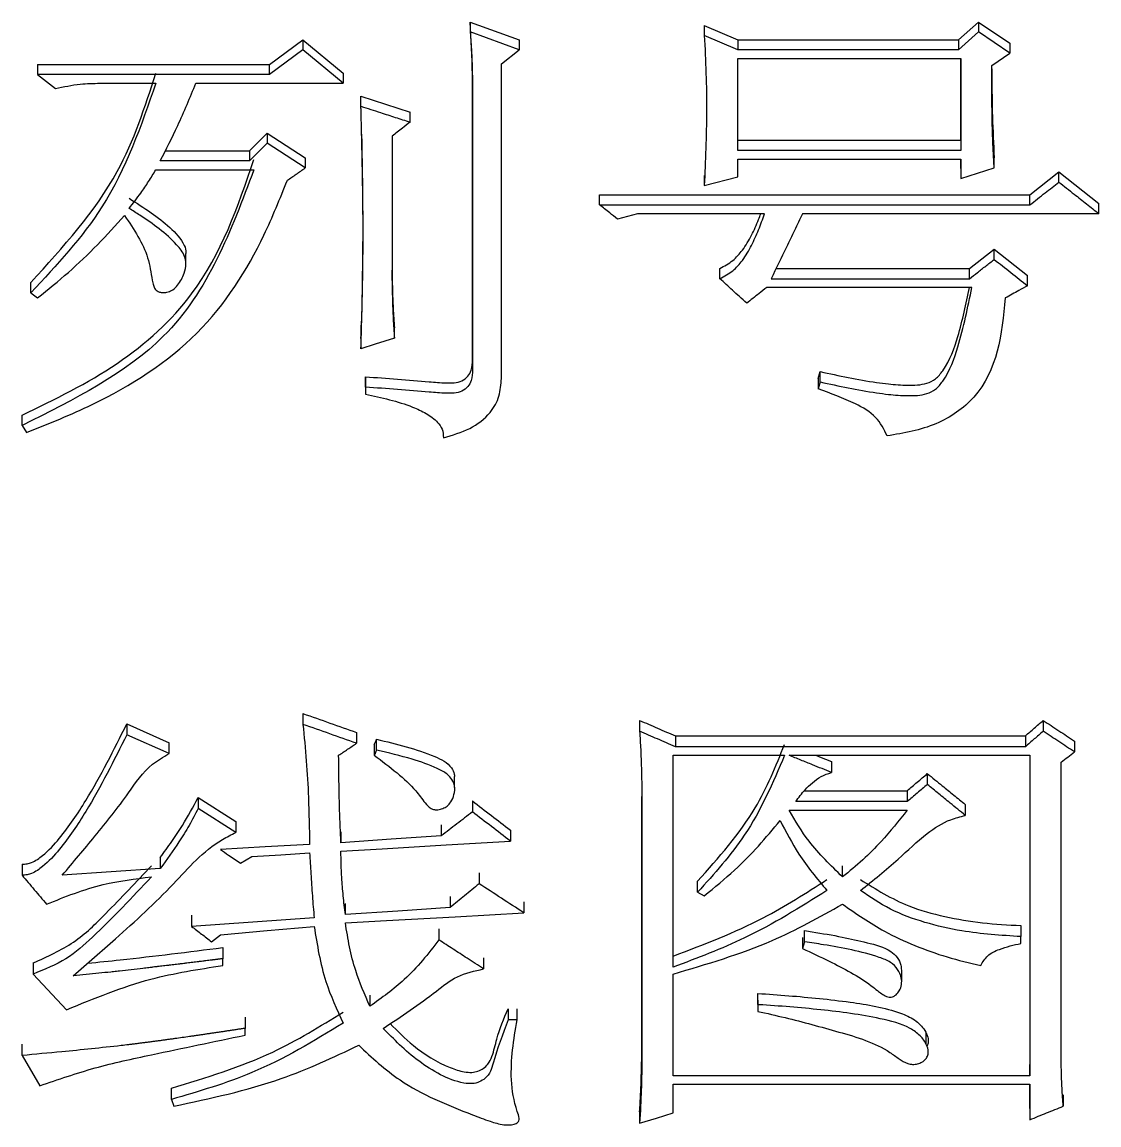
# Model space of a CAD drawing. Header units: millimetres. Extents: x 2126 to 3741, y 477 to 1658.
# Drawn here: x 2355.52 to 2360.75, y 847.39 to 852.73 of the extents above; entities that cross this region are included whole.
import ezdxf

# ---------------------------------------------------------------- set-up
doc = ezdxf.new("R2010")
doc.units = ezdxf.units.MM

msp = doc.modelspace()

# ---------------------------------------------------------------- linework, layer by layer
at = {"color": 7, "linetype": 'Continuous', "lineweight": 25}
for p, q in [((2357.6946, 852.7342), (2357.6946, 852.6862)), ((2357.6946, 852.7342), (2357.9325, 852.6484)), ((2360.0635, 852.6485), (2360.1609, 852.7342)), ((2360.1609, 852.7342), (2360.1609, 852.6862)), ((2360.1609, 852.7342), (2360.3123, 852.6313)), ((2357.9325, 852.6003), (2357.6946, 852.6862)), ((2358.8304, 852.717), (2358.8304, 852.669)), ((2358.8304, 852.717), (2358.9926, 852.6485)), ((2358.9926, 852.6003), (2358.8304, 852.669)), ((2360.1609, 852.6862), (2360.0635, 852.6003)), ((2360.3123, 852.5832), (2360.1609, 852.6862)), ((2356.721, 852.5285), (2356.8833, 852.6484)), ((2356.8833, 852.6484), (2356.8833, 852.6003)), ((2356.8833, 852.6484), (2357.078, 852.4857)), ((2357.9325, 852.6484), (2357.9325, 852.6003)), ((2358.9926, 852.6485), (2358.9926, 852.6003)), ((2358.9926, 852.6485), (2360.0635, 852.6485)), ((2360.0635, 852.6485), (2360.0635, 852.6003)), ((2360.3123, 852.6313), (2360.3123, 852.5832)), ((2356.8833, 852.6003), (2356.721, 852.4802)), ((2357.078, 852.4374), (2356.8833, 852.6003)), ((2357.846, 852.5317), (2357.9325, 852.6003)), ((2360.0635, 852.6003), (2358.9926, 852.6003)), ((2360.2258, 852.5231), (2360.3123, 852.5832)), ((2355.596, 852.5285), (2355.596, 852.4802)), ((2355.596, 852.5285), (2356.721, 852.5285)), ((2356.721, 852.4802), (2356.721, 852.5285)), ((2357.846, 851.0059), (2357.846, 852.5317)), ((2358.9926, 852.5574), (2360.0744, 852.5574)), ((2358.9926, 852.1121), (2358.9926, 852.5574)), ((2360.0744, 852.5574), (2360.0744, 852.1121)), ((2360.0744, 852.1608), (2360.0744, 852.5574)), ((2355.596, 852.4802), (2355.6825, 852.4116)), ((2356.721, 852.4802), (2355.596, 852.4802)), ((2357.078, 852.4857), (2357.078, 852.4374)), ((2355.8989, 852.4373), (2356.1692, 852.4373)), ((2356.364, 852.4373), (2357.078, 852.4374)), ((2357.1645, 852.326), (2357.1645, 852.3744)), ((2357.1645, 852.3744), (2357.4025, 852.2975)), ((2357.4025, 852.2489), (2357.4025, 852.2975)), ((2357.7054, 852.3231), (2357.7054, 852.2746)), ((2357.7054, 851.0984), (2357.7054, 852.3231)), ((2357.7054, 852.2746), (2357.7054, 851.0483)), ((2356.6236, 852.1096), (2356.7102, 852.195)), ((2356.7102, 852.195), (2356.7102, 852.1463)), ((2356.7102, 852.195), (2356.8941, 852.0755)), ((2356.7102, 852.1463), (2356.6236, 852.0608)), ((2356.8941, 852.0266), (2356.7102, 852.1463)), ((2357.316, 852.1805), (2357.316, 851.4811)), ((2358.9926, 852.1608), (2360.0744, 852.1608)), ((2360.0744, 852.1608), (2360.0744, 852.1121)), ((2356.2151, 852.1096), (2356.6236, 852.1096)), ((2360.0744, 852.1121), (2358.9926, 852.1121)), ((2356.6236, 852.0608), (2356.191, 852.0608)), ((2356.8941, 852.0755), (2356.8941, 852.0266)), ((2358.9926, 852.0693), (2360.0744, 852.0693)), ((2358.9926, 851.9839), (2358.9926, 852.0693)), ((2360.0744, 852.0693), (2360.0744, 851.9754)), ((2360.0744, 852.0243), (2360.0744, 852.0693)), ((2360.0744, 851.9754), (2360.2366, 852.0266)), ((2360.2366, 852.0266), (2360.2366, 852.0755)), ((2356.1693, 852.0181), (2356.6453, 852.0181)), ((2358.8304, 851.9902), (2358.8304, 851.9412)), ((2358.8304, 851.9412), (2358.9926, 851.9839)), ((2360.0744, 852.0243), (2360.0744, 851.9754)), ((2360.4097, 851.8965), (2360.5503, 852.0073)), ((2360.5503, 851.9583), (2360.5503, 852.0073)), ((2360.5503, 852.0073), (2360.745, 851.8539)), ((2358.322, 851.8474), (2358.322, 851.8965)), ((2358.322, 851.8965), (2360.4097, 851.8965)), ((2360.4097, 851.8474), (2360.4097, 851.8965)), ((2358.322, 851.8474), (2360.4097, 851.8474)), ((2360.745, 851.8047), (2360.745, 851.8539)), ((2358.5059, 851.8047), (2358.4085, 851.7791)), ((2359.1224, 851.8047), (2358.5059, 851.8047)), ((2360.745, 851.8047), (2359.3063, 851.8047)), ((2356.3154, 851.5624), (2356.3154, 851.6114)), ((2360.1176, 851.5392), (2360.2366, 851.6327)), ((2360.2366, 851.5832), (2360.2366, 851.6327)), ((2360.2366, 851.6327), (2360.3989, 851.5053)), ((2356.3154, 851.5616), (2356.3154, 851.5624)), ((2357.316, 851.4811), (2357.316, 851.5307)), ((2358.9061, 851.4897), (2358.9061, 851.5392)), ((2359.1787, 851.5392), (2360.1176, 851.5392)), ((2360.1176, 851.4897), (2360.1176, 851.5392)), ((2360.3989, 851.4556), (2360.3989, 851.5053)), ((2355.5635, 851.4216), (2355.5635, 851.4713)), ((2360.1285, 851.4471), (2359.1333, 851.4471)), ((2359.1549, 851.4897), (2360.1176, 851.4897)), ((2355.5635, 851.4216), (2355.596, 851.3961)), ((2357.3268, 851.2009), (2357.3268, 851.2508)), ((2357.1645, 851.2), (2357.1645, 851.15)), ((2357.7054, 851.0984), (2357.7054, 851.0483)), ((2357.1862, 850.9636), (2357.1862, 851.0138)), ((2359.3821, 851.0054), (2359.3929, 851.0392)), ((2359.3929, 850.989), (2359.3929, 851.0392)), ((2357.1862, 850.98), (2357.1862, 850.9297)), ((2357.1862, 850.9636), (2357.1862, 850.9297)), ((2359.3821, 851.0054), (2359.3821, 850.9551)), ((2359.3929, 850.989), (2359.3821, 850.9551)), ((2355.5203, 850.7775), (2355.5203, 850.828)), ((2355.5203, 850.7775), (2355.5419, 850.7437)), ((2356.8833, 849.3807), (2356.8833, 849.3283)), ((2356.0287, 849.3307), (2356.0287, 849.2783)), ((2356.0287, 849.3307), (2356.2338, 849.2394)), ((2358.5167, 849.3474), (2358.5167, 849.295)), ((2360.4746, 849.3474), (2360.4746, 849.295)), ((2356.2338, 849.1868), (2356.0287, 849.2783)), ((2357.1429, 849.2891), (2357.1429, 849.2366)), ((2357.2403, 849.2033), (2357.2403, 849.2558)), ((2358.6898, 849.2724), (2360.3881, 849.2725)), ((2358.6898, 849.2724), (2358.6898, 849.2199)), ((2360.3881, 849.2725), (2360.3881, 849.2199)), ((2360.6261, 849.2475), (2360.6261, 849.1949)), ((2356.2338, 849.1868), (2356.2338, 849.2394)), ((2357.2294, 849.2308), (2357.2294, 849.1782)), ((2360.3881, 849.2199), (2358.6898, 849.2199)), ((2358.679, 849.1783), (2359.2199, 849.1783)), ((2358.679, 848.1506), (2358.679, 849.1783)), ((2359.2415, 849.1783), (2360.4097, 849.1783)), ((2360.4097, 849.1783), (2360.4097, 847.6241)), ((2360.5612, 847.7719), (2360.5612, 849.145)), ((2359.9121, 849.0895), (2359.9121, 849.0368)), ((2357.6191, 849.0222), (2357.6191, 849.0753)), ((2358.5275, 847.7853), (2358.5275, 848.9787)), ((2358.5275, 848.9786), (2358.5275, 847.7308)), ((2359.3155, 849.0065), (2359.8148, 849.0065)), ((2356.3749, 848.9733), (2356.3749, 848.9204)), ((2356.3749, 848.9733), (2356.5583, 848.8574)), ((2357.7054, 848.9567), (2357.7054, 848.9038)), ((2359.8148, 848.9536), (2359.2739, 848.9536)), ((2360.0963, 848.9399), (2360.0963, 848.8869)), ((2356.5583, 848.8044), (2356.3749, 848.9204)), ((2359.2415, 848.9121), (2359.8148, 848.9121)), ((2356.5583, 848.8574), (2356.5583, 848.8044)), ((2357.554, 848.8406), (2357.554, 848.7875)), ((2357.0672, 848.8074), (2357.0672, 848.7543)), ((2357.8893, 848.8157), (2357.8893, 848.7626)), ((2356.191, 848.6832), (2356.191, 848.63)), ((2355.5203, 848.6501), (2355.5203, 848.5968)), ((2356.191, 848.63), (2355.7152, 848.5968)), ((2357.7379, 848.6088), (2357.7379, 848.5554)), ((2358.7979, 848.5141), (2358.7979, 848.5675)), ((2358.7979, 848.5141), (2358.8304, 848.4975)), ((2357.0888, 848.4065), (2357.0888, 848.46)), ((2357.5972, 848.4931), (2357.5972, 848.4396)), ((2357.9542, 848.4683), (2357.9542, 848.4148)), ((2356.3424, 848.4023), (2356.3424, 848.3486)), ((2357.5431, 848.3363), (2357.5431, 848.2826)), ((2360.3665, 848.3528), (2360.3665, 848.2991)), ((2356.4398, 848.2743), (2356.483, 848.3073)), ((2359.3172, 848.2744), (2359.3172, 848.3281)), ((2360.3665, 848.2661), (2360.3665, 848.2991)), ((2356.4939, 848.2456), (2356.4939, 848.1918)), ((2359.3172, 848.2743), (2359.3064, 848.2413)), ((2356.4939, 848.1588), (2356.4939, 848.1918)), ((2357.7596, 848.1961), (2357.7596, 848.1422)), ((2359.788, 848.0814), (2359.788, 848.1357)), ((2355.5744, 848.1175), (2355.7367, 847.9445)), ((2358.679, 847.6241), (2358.679, 848.1176)), ((2357.2078, 848.0151), (2357.2078, 847.961)), ((2359.09, 847.9692), (2359.09, 848.0233)), ((2359.09, 847.9908), (2359.09, 847.9366)), ((2359.09, 847.9692), (2359.09, 847.9365)), ((2356.602, 847.9083), (2356.602, 847.8541)), ((2357.8788, 847.9494), (2357.8788, 847.8952)), ((2357.9218, 847.8952), (2357.9218, 847.9494)), ((2356.602, 847.8213), (2356.602, 847.8541)), ((2357.9218, 847.8952), (2357.8786, 847.8952)), ((2359.9073, 847.7757), (2359.9073, 847.8304)), ((2355.5203, 847.7226), (2355.5203, 847.777)), ((2358.5275, 847.7852), (2358.5275, 847.7308)), ((2355.5203, 847.7226), (2355.6065, 847.5755)), ((2360.4097, 847.6241), (2360.4097, 847.6786)), ((2360.4097, 847.6241), (2358.679, 847.6241)), ((2356.2451, 847.5094), (2356.2451, 847.5641)), ((2358.679, 847.5831), (2360.4097, 847.5831)), ((2358.679, 847.4438), (2358.679, 847.5831)), ((2360.4097, 847.5831), (2360.4097, 847.4111)), ((2360.4097, 847.4659), (2360.4097, 847.5831)), ((2356.2451, 847.5094), (2356.2559, 847.4766)), ((2360.572, 847.5313), (2360.572, 847.4766)), ((2358.5167, 847.4495), (2358.5167, 847.3947)), ((2360.4097, 847.4658), (2360.4097, 847.4111))]:
    msp.add_line(p, q, dxfattribs=at)
at = {"color": 7, "linetype": 'Continuous', "lineweight": 25, "flags": 128}
for points in [[(2356.6236, 852.1096), (2356.6236, 852.0852), (2356.6236, 852.0608)], [(2357.3268, 851.2009), (2357.2798, 851.1861), (2357.2328, 851.1714), (2357.1645, 851.15)], [(2359.3714, 849.1783), (2359.3898, 849.1708), (2359.447, 849.1477)], [(2359.447, 849.1477), (2359.447, 849.1214), (2359.447, 849.095)], [(2359.8148, 849.0065), (2359.8148, 848.9801), (2359.8148, 848.9536)], [(2357.554, 848.7875), (2357.3106, 848.7709), (2357.0672, 848.7543)], [(2356.9157, 848.746), (2356.6994, 848.7336), (2356.483, 848.7212)], [(2357.0672, 848.7129), (2357.2667, 848.7249), (2357.578, 848.7438), (2357.8893, 848.7626)], [(2356.5804, 848.6548), (2356.6074, 848.6714), (2356.6345, 848.688)], [(2356.6345, 848.688), (2356.7751, 848.6963), (2356.9157, 848.7046)], [(2359.5011, 848.5886), (2359.5011, 848.6033), (2359.5011, 848.6179), (2359.5011, 848.6419)], [(2356.9374, 848.39), (2356.6399, 848.3693), (2356.3424, 848.3486)], [(2357.5972, 848.4396), (2357.343, 848.423), (2357.0888, 848.4065)], [(2357.0888, 848.3652), (2357.2884, 848.3766), (2357.6213, 848.3957), (2357.9542, 848.4148)], [(2356.483, 848.3073), (2356.7102, 848.328), (2356.9374, 848.3486)], [(2359.3064, 848.2951), (2359.3064, 848.2729), (2359.3064, 848.2571), (2359.3064, 848.2413)], [(2355.5744, 848.1714), (2355.5744, 848.1579), (2355.5744, 848.1442), (2355.5744, 848.1175)], [(2360.5612, 847.7719), (2360.5612, 847.7991), (2360.5612, 847.8262)], [(2358.5167, 847.3947), (2358.5978, 847.4192), (2358.679, 847.4438)]]:
    msp.add_lwpolyline(points, dxfattribs=at)
at = {"color": 7, "linetype": 'Continuous', "lineweight": 25}
for points, knots in [([(2357.7054, 852.3231), (2357.7059, 852.3756), (2357.7072, 852.5126), (2357.6994, 852.6496), (2357.6946, 852.7342)], [0, 0, 0, 0, 0.383201, 1, 1, 1, 1]), ([(2357.6946, 852.6862), (2357.695, 852.6798), (2357.696, 852.667), (2357.6972, 852.6509), (2357.6981, 852.6381), (2357.6989, 852.6253), (2357.6997, 852.6125), (2357.7005, 852.5997), (2357.7012, 852.5868), (2357.7018, 852.574), (2357.7024, 852.5612), (2357.7028, 852.5516), (2357.7033, 852.5387), (2357.7037, 852.5259), (2357.7041, 852.5099), (2357.7045, 852.497), (2357.7047, 852.4842), (2357.705, 852.4714), (2357.7052, 852.4586), (2357.7053, 852.4458), (2357.7055, 852.4361), (2357.7055, 852.4265), (2357.7056, 852.4169), (2357.7057, 852.4073), (2357.7057, 852.3993), (2357.7057, 852.3929), (2357.7057, 852.3865), (2357.7057, 852.3801), (2357.7057, 852.3736), (2357.7057, 852.3672), (2357.7057, 852.3608), (2357.7057, 852.3544), (2357.7057, 852.348), (2357.7057, 852.3416), (2357.7057, 852.3352), (2357.7056, 852.3288), (2357.7056, 852.3224), (2357.7056, 852.316), (2357.7056, 852.3096), (2357.7055, 852.3032), (2357.7055, 852.2968), (2357.7055, 852.2907), (2357.7054, 852.2833), (2357.7054, 852.2775), (2357.7054, 852.2746)], [0, 0, 0, 0, 0.046719, 0.093437, 0.116797, 0.140156, 0.186875, 0.210234, 0.233594, 0.280313, 0.303672, 0.327031, 0.350391, 0.397109, 0.420469, 0.467188, 0.490547, 0.513906, 0.560625, 0.583984, 0.607344, 0.630703, 0.654062, 0.677422, 0.700781, 0.712461, 0.72414, 0.7475, 0.759179, 0.770859, 0.794218, 0.805898, 0.817578, 0.840937, 0.852617, 0.864296, 0.887656, 0.899335, 0.911015, 0.934374, 0.946054, 0.957734, 0.978867, 1, 1, 1, 1]), ([(2358.8304, 852.669), (2358.8334, 852.6077), (2358.8395, 852.4852), (2358.8435, 852.2423), (2358.8356, 852.0612), (2358.8304, 851.9412)], [0, 0, 0, 0, 0.252085, 0.504197, 1, 1, 1, 1]), ([(2360.2366, 852.0266), (2360.2364, 852.0307), (2360.236, 852.0389), (2360.2353, 852.0511), (2360.2346, 852.0634), (2360.234, 852.0756), (2360.2334, 852.0879), (2360.2327, 852.1001), (2360.2322, 852.1104), (2360.2317, 852.1206), (2360.2313, 852.1308), (2360.2307, 852.1431), (2360.23, 852.1594), (2360.2294, 852.1758), (2360.2288, 852.1921), (2360.2284, 852.2044), (2360.228, 852.2208), (2360.2275, 852.2372), (2360.2272, 852.2535), (2360.2269, 852.2658), (2360.2266, 852.2822), (2360.2264, 852.2986), (2360.2262, 852.315), (2360.226, 852.3314), (2360.2259, 852.3478), (2360.2258, 852.3642), (2360.2257, 852.3765), (2360.2257, 852.3888), (2360.2257, 852.4011), (2360.2256, 852.4113), (2360.2256, 852.4195), (2360.2256, 852.4277), (2360.2256, 852.4359), (2360.2256, 852.4441), (2360.2256, 852.4503), (2360.2257, 852.4564), (2360.2257, 852.4646), (2360.2257, 852.4728), (2360.2257, 852.481), (2360.2257, 852.4893), (2360.2257, 852.4975), (2360.2258, 852.5057), (2360.2258, 852.5135), (2360.2258, 852.5194), (2360.2258, 852.5231)], [0, 0, 0, 0, 0.024742, 0.049483, 0.074225, 0.098967, 0.123709, 0.14845, 0.173192, 0.185563, 0.210305, 0.235047, 0.259788, 0.309272, 0.334014, 0.358756, 0.383497, 0.432981, 0.457723, 0.482464, 0.507206, 0.55669, 0.581431, 0.606173, 0.655657, 0.680399, 0.70514, 0.729882, 0.754624, 0.779366, 0.791736, 0.804107, 0.828849, 0.84122, 0.853591, 0.865962, 0.878333, 0.903074, 0.915445, 0.927816, 0.952558, 0.964929, 0.9773, 1, 1, 1, 1]), ([(2360.2258, 852.5067), (2360.2257, 852.4955), (2360.2257, 852.4178), (2360.2272, 852.2739), (2360.2335, 852.1416), (2360.2366, 852.0755)], [0, 0, 0, 0, 0.078385, 0.539066, 1, 1, 1, 1]), ([(2355.5635, 851.4713), (2355.7197, 851.6433), (2355.9962, 851.948), (2356.1167, 852.3226), (2356.1692, 852.4857)], [0, 0, 0, 0, 0.564725, 1, 1, 1, 1]), ([(2356.1692, 852.4373), (2356.0976, 852.2301), (2355.9685, 851.8564), (2355.6884, 851.5556), (2355.5635, 851.4216)], [0, 0, 0, 0, 0.554519, 1, 1, 1, 1]), ([(2355.6825, 852.4116), (2355.7223, 852.4202), (2355.7934, 852.4354), (2355.8666, 852.4368), (2355.8989, 852.4373)], [0, 0, 0, 0, 0.558835, 1, 1, 1, 1]), ([(2356.191, 852.0608), (2356.22, 852.1176), (2356.266, 852.2077), (2356.3211, 852.3342), (2356.3497, 852.403), (2356.364, 852.4373)], [0, 0, 0, 0, 0.459907, 0.729904, 1, 1, 1, 1]), ([(2357.1645, 851.15), (2357.1646, 851.1538), (2357.1648, 851.1596), (2357.165, 851.1672), (2357.1652, 851.173), (2357.1654, 851.1788), (2357.1655, 851.1845), (2357.1657, 851.1903), (2357.1659, 851.196), (2357.166, 851.2018), (2357.1662, 851.2075), (2357.1663, 851.2133), (2357.1666, 851.221), (2357.1668, 851.2306), (2357.1671, 851.2421), (2357.1675, 851.2536), (2357.1678, 851.2651), (2357.1681, 851.2767), (2357.1684, 851.2882), (2357.1688, 851.2997), (2357.1692, 851.3151), (2357.1697, 851.3343), (2357.1702, 851.3574), (2357.1708, 851.3804), (2357.1713, 851.4035), (2357.1719, 851.4343), (2357.1726, 851.4651), (2357.1733, 851.5035), (2357.1738, 851.542), (2357.1743, 851.5883), (2357.1747, 851.6345), (2357.1749, 851.6808), (2357.1748, 851.7193), (2357.1747, 851.7502), (2357.1746, 851.7733), (2357.1745, 851.7965), (2357.1743, 851.8197), (2357.1741, 851.8428), (2357.1738, 851.866), (2357.1736, 851.8892), (2357.1732, 851.9123), (2357.1729, 851.9355), (2357.1724, 851.9664), (2357.1719, 851.9973), (2357.1713, 852.0283), (2357.1708, 852.0515), (2357.1704, 852.0747), (2357.17, 852.094), (2357.1696, 852.1095), (2357.1694, 852.1211), (2357.1691, 852.1327), (2357.1689, 852.1443), (2357.1686, 852.1559), (2357.1683, 852.1675), (2357.168, 852.183), (2357.1676, 852.1985), (2357.1672, 852.214), (2357.167, 852.2256), (2357.1667, 852.2372), (2357.1664, 852.2489), (2357.1661, 852.2605), (2357.1658, 852.2721), (2357.1655, 852.2837), (2357.1653, 852.2953), (2357.1649, 852.3094), (2357.1647, 852.3196), (2357.1645, 852.326)], [0, 0, 0, 0, 0.009839, 0.014759, 0.019678, 0.024598, 0.029518, 0.034437, 0.039357, 0.044276, 0.049196, 0.054116, 0.059035, 0.068874, 0.078714, 0.088553, 0.098392, 0.108231, 0.11807, 0.12791, 0.137749, 0.157427, 0.177105, 0.196784, 0.216462, 0.236141, 0.275497, 0.295176, 0.334533, 0.373889, 0.413246, 0.452603, 0.49196, 0.511638, 0.531317, 0.550995, 0.570673, 0.590352, 0.61003, 0.629709, 0.649387, 0.669065, 0.688744, 0.728101, 0.747779, 0.767457, 0.787136, 0.806814, 0.816653, 0.826493, 0.836332, 0.846171, 0.85601, 0.865849, 0.875689, 0.895367, 0.905206, 0.915045, 0.924884, 0.934724, 0.944563, 0.954402, 0.964241, 0.97408, 0.98392, 1, 1, 1, 1]), ([(2357.1645, 852.326), (2357.1961, 852.3157), (2357.2515, 852.2978), (2357.3309, 852.2721), (2357.3786, 852.2567), (2357.4025, 852.2489)], [0, 0, 0, 0, 0.397994, 0.698997, 1, 1, 1, 1]), ([(2357.4025, 852.2489), (2357.3901, 852.2391), (2357.3695, 852.2228), (2357.3407, 852.2), (2357.3242, 852.187), (2357.316, 852.1805)], [0, 0, 0, 0, 0.428367, 0.714183, 1, 1, 1, 1]), ([(2357.1676, 852.1908), (2357.1676, 852.1909), (2357.1676, 852.191), (2357.1677, 852.1903), (2357.168, 852.1724), (2357.1712, 852.0042), (2357.1752, 851.7066), (2357.1699, 851.4363), (2357.1669, 851.2833)], [0, 0, 0, 0, 0.000388, 0.002567, 0.005095, 0.093733, 0.487155, 1, 1, 1, 1]), ([(2355.5203, 850.828), (2355.6794, 850.9048), (2355.993, 851.0564), (2356.4375, 851.461), (2356.5671, 851.8389), (2356.6453, 852.0669)], [0, 0, 0, 0, 0.289723, 0.571285, 1, 1, 1, 1]), ([(2356.8075, 851.9668), (2356.8219, 851.9768), (2356.8508, 851.9967), (2356.8797, 852.0166), (2356.8941, 852.0266)], [0, 0, 0, 0, 0.5, 1, 1, 1, 1]), ([(2356.6453, 852.0181), (2356.5344, 851.7229), (2356.3319, 851.184), (2355.773, 850.9041), (2355.5203, 850.7775)], [0, 0, 0, 0, 0.5478251, 1, 1, 1, 1]), ([(2356.0395, 851.8303), (2356.059, 851.855), (2356.0924, 851.8975), (2356.1347, 851.9607), (2356.1578, 851.9989), (2356.1693, 852.0181)], [0, 0, 0, 0, 0.409889, 0.704653, 1, 1, 1, 1]), ([(2355.5419, 850.7437), (2355.6495, 850.7867), (2355.9525, 850.9075), (2356.4014, 851.1979), (2356.6654, 851.6145), (2356.7716, 851.8778), (2356.8075, 851.9668)], [0, 0, 0, 0, 0.181249, 0.510223, 0.834429, 1, 1, 1, 1]), ([(2360.4097, 851.8474), (2360.4222, 851.8572), (2360.4471, 851.8769), (2360.494, 851.9139), (2360.5284, 851.941), (2360.5503, 851.9583)], [0, 0, 0, 0, 0.266245, 0.532491, 1, 1, 1, 1]), ([(2360.5503, 851.9583), (2360.5753, 851.9386), (2360.6202, 851.9032), (2360.6851, 851.852), (2360.7251, 851.8205), (2360.745, 851.8047)], [0, 0, 0, 0, 0.384573, 0.692287, 1, 1, 1, 1]), ([(2356.0395, 851.8794), (2356.0757, 851.8566), (2356.1447, 851.813), (2356.2393, 851.7399), (2356.3001, 851.6749), (2356.3175, 851.6258), (2356.315, 851.6127), (2356.3147, 851.6115)], [0, 0, 0, 0, 0.31528, 0.602541, 0.89261, 0.989797, 1, 1, 1, 1]), ([(2356.0179, 851.7962), (2356.0401, 851.7625), (2356.0836, 851.6969), (2356.1354, 851.5923), (2356.1469, 851.5102), (2356.1561, 851.4591), (2356.1637, 851.4413), (2356.1746, 851.43), (2356.1883, 851.4239), (2356.2072, 851.4215), (2356.2297, 851.4247), (2356.2548, 851.4364), (2356.284, 851.4665), (2356.3071, 851.5098), (2356.3182, 851.5588), (2356.3089, 851.6086), (2356.2389, 851.6961), (2356.1398, 851.767), (2356.0569, 851.8193), (2356.0395, 851.8303)], [0, 0, 0, 0, 0.119378, 0.233044, 0.347088, 0.372157, 0.392491, 0.404557, 0.416667, 0.432851, 0.454707, 0.476798, 0.507453, 0.574091, 0.621959, 0.658929, 0.726106, 0.942431, 1, 1, 1, 1]), ([(2358.4085, 851.7791), (2358.3961, 851.7889), (2358.3755, 851.8051), (2358.3467, 851.8279), (2358.3302, 851.8409), (2358.322, 851.8474)], [0, 0, 0, 0, 0.42836, 0.71418, 1, 1, 1, 1]), ([(2355.596, 851.3961), (2355.6464, 851.437), (2355.7476, 851.5191), (2355.8885, 851.6528), (2355.9747, 851.7483), (2356.0179, 851.7962)], [0, 0, 0, 0, 0.33078, 0.664698, 1, 1, 1, 1]), ([(2358.9061, 851.4897), (2358.9277, 851.5015), (2358.9705, 851.5249), (2359.0211, 851.5822), (2359.0604, 851.6504), (2359.0949, 851.7267), (2359.1133, 851.7787), (2359.1224, 851.8047)], [0, 0, 0, 0, 0.176065, 0.348002, 0.566634, 0.783694, 1, 1, 1, 1]), ([(2358.9061, 851.5392), (2358.9277, 851.5511), (2358.9705, 851.5744), (2359.0211, 851.6317), (2359.0602, 851.6998), (2359.0881, 851.7598), (2359.1009, 851.7952), (2359.1043, 851.8047)], [0, 0, 0, 0, 0.204151, 0.403447, 0.656808, 0.908321, 1, 1, 1, 1]), ([(2359.3063, 851.8047), (2359.2934, 851.7777), (2359.2674, 851.7236), (2359.2169, 851.6185), (2359.1794, 851.5406), (2359.1549, 851.4897)], [0, 0, 0, 0, 0.257226, 0.514452, 1, 1, 1, 1]), ([(2360.1176, 851.4897), (2360.1301, 851.4995), (2360.1562, 851.52), (2360.1959, 851.5512), (2360.223, 851.5725), (2360.2366, 851.5832)], [0, 0, 0, 0, 0.3146532, 0.657326, 1, 1, 1, 1]), ([(2360.2366, 851.5832), (2360.2637, 851.562), (2360.3178, 851.5194), (2360.3718, 851.4769), (2360.3989, 851.4556)], [0, 0, 0, 0, 0.499999, 1, 1, 1, 1]), ([(2357.316, 851.5307), (2357.3162, 851.5009), (2357.3167, 851.4393), (2357.3206, 851.346), (2357.3247, 851.2825), (2357.3268, 851.2508)], [0, 0, 0, 0, 0.318745, 0.659298, 1, 1, 1, 1]), ([(2357.316, 851.4811), (2357.3162, 851.4513), (2357.3167, 851.3897), (2357.3206, 851.2962), (2357.3247, 851.2327), (2357.3268, 851.2009)], [0, 0, 0, 0, 0.318332, 0.659091, 1, 1, 1, 1]), ([(2359.0359, 851.3707), (2359.0243, 851.3813), (2359.0012, 851.4025), (2358.9579, 851.4421), (2358.9262, 851.4712), (2358.9061, 851.4897)], [0, 0, 0, 0, 0.2674634, 0.534927, 1, 1, 1, 1]), ([(2359.1333, 851.4471), (2359.1208, 851.4373), (2359.0983, 851.4197), (2359.0659, 851.3942), (2359.0459, 851.3785), (2359.0359, 851.3707)], [0, 0, 0, 0, 0.384577, 0.692287, 1, 1, 1, 1]), ([(2359.3929, 850.989), (2359.4834, 850.969), (2359.5929, 850.9449), (2359.7354, 850.927), (2359.8165, 850.9207), (2359.8967, 850.9239), (2359.9567, 850.9529), (2360.0168, 851.0285), (2360.077, 851.196), (2360.1087, 851.3508), (2360.1285, 851.4471)], [0, 0, 0, 0, 0.23813, 0.287988, 0.366961, 0.446683, 0.487555, 0.537237, 0.712015, 1, 1, 1, 1]), ([(2359.3929, 851.0392), (2359.4834, 851.0193), (2359.5929, 850.9951), (2359.7355, 850.9773), (2359.8165, 850.971), (2359.8968, 850.9742), (2359.9567, 851.0032), (2360.0168, 851.0787), (2360.0717, 851.2297), (2360.1003, 851.3677), (2360.1167, 851.4471)], [0, 0, 0, 0, 0.250743, 0.303279, 0.38642, 0.470348, 0.513402, 0.565729, 0.749743, 1, 1, 1, 1]), ([(2360.3989, 851.4556), (2360.3848, 851.4479), (2360.3597, 851.4341), (2360.3237, 851.4143), (2360.3017, 851.4022), (2360.2907, 851.3961)], [0, 0, 0, 0, 0.39043, 0.695215, 1, 1, 1, 1]), ([(2360.2907, 851.3962), (2360.2726, 851.2202), (2360.2471, 850.9725), (2359.9578, 850.7685), (2359.7988, 850.7409), (2359.7174, 850.7268)], [0, 0, 0, 0, 0.544628, 0.767125, 1, 1, 1, 1]), ([(2357.1645, 851.2), (2357.1647, 851.2077), (2357.1652, 851.223), (2357.1659, 851.246), (2357.1664, 851.2662), (2357.1668, 851.2786), (2357.1669, 851.2834)], [0, 0, 0, 0, 0.276232, 0.552465, 0.828697, 1, 1, 1, 1]), ([(2357.1862, 851.0138), (2357.29, 851.0065), (2357.421, 850.9973), (2357.5749, 850.9829), (2357.6452, 850.9842), (2357.6853, 851.0147), (2357.7043, 851.0517), (2357.7051, 851.0804), (2357.7056, 851.0984)], [0, 0, 0, 0, 0.511728, 0.645948, 0.774639, 0.837433, 0.898476, 1, 1, 1, 1]), ([(2357.7056, 851.0483), (2357.7051, 851.0303), (2357.7043, 851.0015), (2357.6853, 850.9645), (2357.6452, 850.9339), (2357.5749, 850.9327), (2357.421, 850.947), (2357.29, 850.9563), (2357.1862, 850.9636)], [0, 0, 0, 0, 0.10163, 0.162723, 0.225538, 0.354202, 0.488391, 1, 1, 1, 1]), ([(2357.1862, 851.0138), (2357.1862, 851.0075), (2357.1862, 850.9962), (2357.1862, 850.985), (2357.1862, 850.98)], [0, 0, 0, 0, 0.56, 1, 1, 1, 1]), ([(2357.5648, 850.7184), (2357.6086, 850.731), (2357.6949, 850.756), (2357.7911, 850.8294), (2357.8399, 850.9187), (2357.844, 850.977), (2357.846, 851.0059)], [0, 0, 0, 0, 0.2921, 0.574018, 0.788471, 1, 1, 1, 1]), ([(2357.1862, 850.9297), (2357.2643, 850.9129), (2357.3668, 850.8907), (2357.482, 850.8377), (2357.5321, 850.8017), (2357.5623, 850.7595), (2357.5639, 850.7326), (2357.5648, 850.7184)], [0, 0, 0, 0, 0.4982992, 0.6529249, 0.8087085, 0.8991261, 1, 1, 1, 1]), ([(2359.7174, 850.7268), (2359.7018, 850.7589), (2359.6698, 850.8246), (2359.5423, 850.8975), (2359.4432, 850.9332), (2359.3821, 850.9551)], [0, 0, 0, 0, 0.267599, 0.548584, 1, 1, 1, 1]), ([(2356.8833, 849.3807), (2356.9265, 849.3654), (2357.0131, 849.3349), (2357.0996, 849.3043), (2357.1429, 849.2891)], [0, 0, 0, 0, 0.500001, 1, 1, 1, 1]), ([(2355.5203, 848.6502), (2355.5285, 848.6504), (2355.5446, 848.6509), (2355.5804, 848.6626), (2355.6369, 848.7021), (2355.7282, 848.8019), (2355.8702, 849.014), (2355.966, 849.2053), (2356.0287, 849.3307)], [0, 0, 0, 0, 0.025193, 0.049239, 0.116377, 0.247655, 0.506794, 1, 1, 1, 1]), ([(2356.8833, 849.3283), (2356.8891, 849.2692), (2356.9007, 849.1511), (2356.9114, 848.9568), (2356.9142, 848.8219), (2356.9157, 848.746)], [0, 0, 0, 0, 0.304303, 0.608646, 1, 1, 1, 1]), ([(2357.1429, 849.2366), (2357.0996, 849.2519), (2357.0131, 849.2824), (2356.9266, 849.313), (2356.8833, 849.3283)], [0, 0, 0, 0, 0.5, 1, 1, 1, 1]), ([(2358.5167, 849.3474), (2358.5455, 849.3349), (2358.6032, 849.3099), (2358.6609, 849.2849), (2358.6898, 849.2724)], [0, 0, 0, 0, 0.499998, 1, 1, 1, 1]), ([(2360.3881, 849.2725), (2360.4025, 849.2849), (2360.4314, 849.3099), (2360.4602, 849.3349), (2360.4746, 849.3474)], [0, 0, 0, 0, 0.5, 1, 1, 1, 1]), ([(2360.4746, 849.3474), (2360.4999, 849.3307), (2360.5503, 849.2974), (2360.6008, 849.2641), (2360.6261, 849.2475)], [0, 0, 0, 0, 0.5, 1, 1, 1, 1]), ([(2356.0287, 849.2783), (2355.966, 849.1527), (2355.8702, 848.9612), (2355.7282, 848.7488), (2355.6369, 848.6489), (2355.5804, 848.6093), (2355.5446, 848.5976), (2355.5285, 848.5971), (2355.5203, 848.5968)], [0, 0, 0, 0, 0.4932841, 0.7524352, 0.8836943, 0.9508017, 0.9748294, 1, 1, 1, 1]), ([(2357.2294, 849.2308), (2357.2304, 849.233), (2357.2322, 849.2373), (2357.2358, 849.2456), (2357.2385, 849.2518), (2357.2403, 849.2558)], [0, 0, 0, 0, 0.259206, 0.518413, 1, 1, 1, 1]), ([(2357.2403, 849.2558), (2357.2884, 849.2446), (2357.3846, 849.222), (2357.4936, 849.1855), (2357.5695, 849.1518), (2357.6023, 849.1217), (2357.6177, 849.0939), (2357.6177, 849.0793), (2357.6177, 849.0753)], [0, 0, 0, 0, 0.3280113, 0.6568428, 0.7710489, 0.8870947, 0.9692505, 1, 1, 1, 1]), ([(2358.5167, 849.295), (2358.5184, 849.2653), (2358.522, 849.2059), (2358.5259, 849.1004), (2358.5269, 849.0246), (2358.5275, 848.9786)], [0, 0, 0, 0, 0.281466, 0.562942, 1, 1, 1, 1]), ([(2358.6898, 849.2199), (2358.6609, 849.2324), (2358.6032, 849.2574), (2358.5455, 849.2824), (2358.5167, 849.295)], [0, 0, 0, 0, 0.499999, 1, 1, 1, 1]), ([(2360.4746, 849.295), (2360.4602, 849.2825), (2360.4314, 849.2574), (2360.4025, 849.2324), (2360.3881, 849.2199)], [0, 0, 0, 0, 0.499996, 1, 1, 1, 1]), ([(2360.6261, 849.1949), (2360.6008, 849.2116), (2360.5503, 849.2449), (2360.4999, 849.2783), (2360.4746, 849.295)], [0, 0, 0, 0, 0.499999, 1, 1, 1, 1]), ([(2357.0564, 849.1783), (2357.0708, 849.188), (2357.0996, 849.2074), (2357.1285, 849.2269), (2357.1429, 849.2366)], [0, 0, 0, 0, 0.4999992, 1, 1, 1, 1]), ([(2357.2294, 849.1782), (2357.2667, 849.1502), (2357.3378, 849.0967), (2357.4235, 849.0202), (2357.4672, 848.9569), (2357.4963, 848.9231), (2357.5204, 848.9137), (2357.5407, 848.9136), (2357.5622, 848.9196), (2357.5842, 848.9322), (2357.6048, 848.955), (2357.6181, 848.9889), (2357.6218, 849.0273), (2357.6073, 849.0615), (2357.5797, 849.0922), (2357.5133, 849.1261), (2357.3988, 849.1661), (2357.2982, 849.1897), (2357.2403, 849.2033)], [0, 0, 0, 0, 0.140265, 0.267253, 0.34565, 0.385196, 0.401729, 0.418248, 0.440927, 0.464428, 0.491888, 0.53456, 0.581082, 0.616632, 0.65201, 0.706896, 0.831302, 1, 1, 1, 1]), ([(2357.2403, 849.2033), (2357.2393, 849.2011), (2357.2371, 849.1959), (2357.2334, 849.1875), (2357.2308, 849.1813), (2357.2294, 849.1782)], [0, 0, 0, 0, 0.25891, 0.629455, 1, 1, 1, 1]), ([(2358.7979, 848.5675), (2358.8998, 848.6821), (2359.0804, 848.8851), (2359.1776, 849.126), (2359.2199, 849.2308)], [0, 0, 0, 0, 0.564694, 1, 1, 1, 1]), ([(2360.5612, 849.145), (2360.572, 849.1533), (2360.5936, 849.17), (2360.6153, 849.1866), (2360.6261, 849.1949)], [0, 0, 0, 0, 0.499999, 1, 1, 1, 1]), ([(2355.7152, 848.5968), (2355.7684, 848.6596), (2355.8794, 848.7906), (2356.0221, 848.9699), (2356.1221, 849.1215), (2356.2057, 849.1704), (2356.2338, 849.1868)], [0, 0, 0, 0, 0.31366, 0.654046, 0.883874, 1, 1, 1, 1]), ([(2357.0672, 848.7543), (2357.0658, 848.7868), (2357.0621, 848.8736), (2357.0579, 849.0149), (2357.0569, 849.1238), (2357.0564, 849.1783)], [0, 0, 0, 0, 0.230465, 0.615194, 1, 1, 1, 1]), ([(2359.2199, 849.1783), (2359.1628, 849.0452), (2359.06, 848.8056), (2358.8786, 848.6038), (2358.7979, 848.5141)], [0, 0, 0, 0, 0.555128, 1, 1, 1, 1]), ([(2359.447, 849.095), (2359.4166, 849.1073), (2359.3671, 849.1274), (2359.2986, 849.1551), (2359.2605, 849.1706), (2359.2415, 849.1783)], [0, 0, 0, 0, 0.443636, 0.721817, 1, 1, 1, 1]), ([(2359.2739, 848.9536), (2359.2882, 848.9734), (2359.312, 849.0062), (2359.3547, 849.0459), (2359.3952, 849.0778), (2359.4296, 849.0893), (2359.447, 849.095)], [0, 0, 0, 0, 0.333513, 0.552424, 0.773916, 1, 1, 1, 1]), ([(2359.8148, 849.0065), (2359.831, 849.0203), (2359.8635, 849.048), (2359.8959, 849.0757), (2359.9121, 849.0895)], [0, 0, 0, 0, 0.499999, 1, 1, 1, 1]), ([(2359.9121, 849.0895), (2359.9364, 849.0698), (2359.9793, 849.0349), (2360.0406, 848.9851), (2360.0777, 848.955), (2360.0962, 848.94)], [0, 0, 0, 0, 0.396447, 0.698224, 1, 1, 1, 1]), ([(2359.9121, 849.0368), (2359.8959, 849.0229), (2359.8635, 848.9952), (2359.831, 848.9675), (2359.8148, 848.9536)], [0, 0, 0, 0, 0.499998, 1, 1, 1, 1]), ([(2360.0962, 848.887), (2360.0719, 848.9068), (2360.029, 848.9416), (2359.9677, 848.9916), (2359.9307, 849.0217), (2359.9121, 849.0368)], [0, 0, 0, 0, 0.3962, 0.6981, 1, 1, 1, 1]), ([(2356.191, 848.6833), (2356.2097, 848.7087), (2356.2473, 848.7596), (2356.3116, 848.855), (2356.3506, 848.9278), (2356.3749, 848.9733)], [0, 0, 0, 0, 0.273256, 0.54658, 1, 1, 1, 1]), ([(2357.7054, 848.9567), (2357.736, 848.9332), (2357.7973, 848.8862), (2357.8586, 848.8392), (2357.8893, 848.8157)], [0, 0, 0, 0, 0.5, 1, 1, 1, 1]), ([(2356.3749, 848.9204), (2356.3607, 848.8928), (2356.3322, 848.8377), (2356.2714, 848.7404), (2356.2219, 848.6724), (2356.191, 848.63)], [0, 0, 0, 0, 0.273067, 0.546131, 1, 1, 1, 1]), ([(2357.7054, 848.9038), (2357.6802, 848.8844), (2357.6297, 848.8456), (2357.5792, 848.8069), (2357.554, 848.7875)], [0, 0, 0, 0, 0.4999977, 1, 1, 1, 1]), ([(2357.8893, 848.7626), (2357.8586, 848.7861), (2357.7973, 848.8332), (2357.736, 848.8802), (2357.7054, 848.9038)], [0, 0, 0, 0, 0.5, 1, 1, 1, 1]), ([(2359.5011, 848.5886), (2359.4435, 848.6443), (2359.3412, 848.7431), (2359.2718, 848.8607), (2359.2415, 848.9121)], [0, 0, 0, 0, 0.563044, 1, 1, 1, 1]), ([(2359.8148, 848.9121), (2359.7736, 848.8607), (2359.7066, 848.7772), (2359.6007, 848.6696), (2359.5344, 848.6157), (2359.5011, 848.5886)], [0, 0, 0, 0, 0.443463, 0.720804, 1, 1, 1, 1]), ([(2359.5875, 848.5224), (2359.6499, 848.5722), (2359.7617, 848.6614), (2359.8917, 848.7896), (2360.0043, 848.863), (2360.0725, 848.8807), (2360.0961, 848.8869)], [0, 0, 0, 0, 0.381447, 0.683524, 0.890528, 1, 1, 1, 1]), ([(2358.8304, 848.4975), (2358.8805, 848.538), (2358.9739, 848.6135), (2359.0947, 848.7372), (2359.1636, 848.8205), (2359.1982, 848.8622)], [0, 0, 0, 0, 0.366086, 0.682145, 1, 1, 1, 1]), ([(2359.1982, 848.8622), (2359.2266, 848.8071), (2359.2718, 848.7196), (2359.3531, 848.6086), (2359.4012, 848.5511), (2359.4253, 848.5224)], [0, 0, 0, 0, 0.459963, 0.729487, 1, 1, 1, 1]), ([(2355.769, 848.1093), (2355.8374, 848.169), (2356.0037, 848.3141), (2356.2439, 848.5321), (2356.4128, 848.7327), (2356.5358, 848.7933), (2356.5583, 848.8044)], [0, 0, 0, 0, 0.257956, 0.627877, 0.931924, 1, 1, 1, 1]), ([(2356.483, 848.7212), (2356.496, 848.7123), (2356.5188, 848.6968), (2356.5512, 848.6747), (2356.5707, 848.6615), (2356.5804, 848.6548)], [0, 0, 0, 0, 0.400146, 0.700073, 1, 1, 1, 1]), ([(2357.0888, 848.4065), (2357.0853, 848.4364), (2357.0781, 848.4962), (2357.0697, 848.5983), (2357.0681, 848.6706), (2357.0672, 848.7129)], [0, 0, 0, 0, 0.293913, 0.587864, 1, 1, 1, 1]), ([(2356.9157, 848.7046), (2356.9176, 848.6709), (2356.9213, 848.6016), (2356.9285, 848.4967), (2356.9344, 848.4256), (2356.9374, 848.39)], [0, 0, 0, 0, 0.320034, 0.659996, 1, 1, 1, 1]), ([(2355.5744, 848.1715), (2355.6427, 848.2019), (2355.7782, 848.2623), (2355.9546, 848.4378), (2356.0746, 848.5646), (2356.1477, 848.6419)], [0, 0, 0, 0, 0.284255, 0.563934, 1, 1, 1, 1]), ([(2355.5203, 848.5968), (2355.5401, 848.5734), (2355.5798, 848.5264), (2355.6195, 848.4795), (2355.6393, 848.4561)], [0, 0, 0, 0, 0.5000033, 1, 1, 1, 1]), ([(2356.1477, 848.5886), (2356.0548, 848.4898), (2355.925, 848.3519), (2355.7388, 848.1836), (2355.6295, 848.1397), (2355.5744, 848.1175)], [0, 0, 0, 0, 0.555127, 0.77558, 1, 1, 1, 1]), ([(2355.6393, 848.4561), (2355.7292, 848.4923), (2355.8912, 848.5577), (2356.0687, 848.5791), (2356.1477, 848.5886)], [0, 0, 0, 0, 0.55469, 1, 1, 1, 1]), ([(2357.7379, 848.5554), (2357.7144, 848.5361), (2357.6675, 848.4975), (2357.6207, 848.4589), (2357.5972, 848.4396)], [0, 0, 0, 0, 0.499998, 1, 1, 1, 1]), ([(2357.9542, 848.4148), (2357.9181, 848.4382), (2357.846, 848.4851), (2357.7739, 848.532), (2357.7379, 848.5554)], [0, 0, 0, 0, 0.5, 1, 1, 1, 1]), ([(2358.679, 848.2045), (2358.8284, 848.2613), (2359.0935, 848.362), (2359.3245, 848.5108), (2359.4253, 848.5758)], [0, 0, 0, 0, 0.563635, 1, 1, 1, 1]), ([(2359.5875, 848.5759), (2359.6631, 848.5287), (2359.7886, 848.4504), (2359.9969, 848.3935), (2360.1796, 848.3625), (2360.3041, 848.356), (2360.3665, 848.3528)], [0, 0, 0, 0, 0.333423, 0.554109, 0.77666, 1, 1, 1, 1]), ([(2359.4253, 848.5224), (2359.2954, 848.441), (2359.0618, 848.2947), (2358.7966, 848.1949), (2358.679, 848.1506)], [0, 0, 0, 0, 0.556376, 1, 1, 1, 1]), ([(2360.3665, 848.2991), (2360.2702, 848.3052), (2360.1119, 848.3152), (2359.8997, 848.3644), (2359.7301, 848.4266), (2359.6348, 848.4907), (2359.5875, 848.5224)], [0, 0, 0, 0, 0.344394, 0.565966, 0.784996, 1, 1, 1, 1]), ([(2358.6789, 848.1176), (2358.8425, 848.1656), (2359.133, 848.2508), (2359.3891, 848.3938), (2359.501, 848.4562)], [0, 0, 0, 0, 0.5633289, 1, 1, 1, 1]), ([(2359.501, 848.4562), (2359.5671, 848.4102), (2359.6766, 848.334), (2359.8512, 848.2541), (2360.0073, 848.1974), (2360.1168, 848.1717), (2360.1718, 848.1588)], [0, 0, 0, 0, 0.334937, 0.554746, 0.776585, 1, 1, 1, 1]), ([(2356.3424, 848.3486), (2356.3586, 848.3362), (2356.3911, 848.3115), (2356.4236, 848.2867), (2356.4398, 848.2743)], [0, 0, 0, 0, 0.499999, 1, 1, 1, 1]), ([(2356.9374, 848.3486), (2356.952, 848.2585), (2356.9781, 848.097), (2357.0474, 847.9456), (2357.078, 847.8788)], [0, 0, 0, 0, 0.558486, 1, 1, 1, 1]), ([(2357.2078, 847.961), (2357.1828, 848.0183), (2357.1419, 848.1122), (2357.1077, 848.2487), (2357.0951, 848.3263), (2357.0888, 848.3652)], [0, 0, 0, 0, 0.438459, 0.718604, 1, 1, 1, 1]), ([(2357.5431, 848.2826), (2357.4907, 848.2158), (2357.3962, 848.0955), (2357.2658, 848.0024), (2357.2078, 847.961)], [0, 0, 0, 0, 0.554889, 1, 1, 1, 1]), ([(2357.7595, 848.1423), (2357.7328, 848.1596), (2357.6834, 848.1916), (2357.6113, 848.2384), (2357.5658, 848.2678), (2357.5431, 848.2826)], [0, 0, 0, 0, 0.36988, 0.68494, 1, 1, 1, 1]), ([(2359.3172, 848.3281), (2359.3294, 848.3261), (2359.3902, 848.3162), (2359.4925, 848.2999), (2359.6188, 848.2695), (2359.7185, 848.2456), (2359.7677, 848.1984), (2359.785, 848.1657), (2359.786, 848.1441), (2359.7865, 848.1356)], [0, 0, 0, 0, 0.066436, 0.332221, 0.554773, 0.778299, 0.862629, 0.946565, 1, 1, 1, 1]), ([(2355.8385, 848.1703), (2355.8914, 848.1755), (2356.0273, 848.189), (2356.2456, 848.215), (2356.4111, 848.2354), (2356.4939, 848.2456)], [0, 0, 0, 0, 0.241308, 0.620646, 1, 1, 1, 1]), ([(2359.3064, 848.2413), (2359.3496, 848.221), (2359.4651, 848.1667), (2359.5908, 848.1015), (2359.667, 848.0398), (2359.6908, 848.0215), (2359.7096, 848.0103), (2359.7261, 848.0054), (2359.7377, 848.0054), (2359.7497, 848.0091), (2359.764, 848.0188), (2359.7791, 848.0382), (2359.7892, 848.0662), (2359.7873, 848.1027), (2359.7709, 848.1412), (2359.734, 848.1783), (2359.6118, 848.2239), (2359.47, 848.2501), (2359.3476, 848.2695), (2359.3172, 848.2744)], [0, 0, 0, 0, 0.125302, 0.334347, 0.369116, 0.392006, 0.415961, 0.426676, 0.435655, 0.44463, 0.458341, 0.481396, 0.513091, 0.54477, 0.589295, 0.633614, 0.685428, 0.92175, 1, 1, 1, 1]), ([(2360.1718, 848.1588), (2360.1814, 848.1756), (2360.2012, 848.2099), (2360.2742, 848.2452), (2360.3313, 848.2581), (2360.3665, 848.2661)], [0, 0, 0, 0, 0.267237, 0.548075, 1, 1, 1, 1]), ([(2356.4939, 848.1918), (2356.4915, 848.1915), (2356.4868, 848.1909), (2356.4797, 848.19), (2356.4738, 848.1893), (2356.4678, 848.1885), (2356.4619, 848.1878), (2356.456, 848.1871), (2356.4501, 848.1863), (2356.4454, 848.1857), (2356.4371, 848.1847), (2356.4288, 848.1837), (2356.417, 848.1822), (2356.4075, 848.181), (2356.3957, 848.1796), (2356.3862, 848.1784), (2356.3744, 848.1769), (2356.3626, 848.1755), (2356.3507, 848.174), (2356.3389, 848.1726), (2356.3271, 848.1711), (2356.3152, 848.1697), (2356.3034, 848.1683), (2356.2939, 848.1671), (2356.2821, 848.1657), (2356.2726, 848.1645), (2356.2608, 848.1631), (2356.249, 848.1617), (2356.2371, 848.1603), (2356.2253, 848.1589), (2356.2158, 848.1577), (2356.204, 848.1564), (2356.1921, 848.155), (2356.1803, 848.1536), (2356.1684, 848.1522), (2356.159, 848.1511), (2356.1471, 848.1497), (2356.1305, 848.1478), (2356.0784, 848.1419), (2356.0263, 848.1358), (2355.9789, 848.1304), (2355.9647, 848.1288), (2355.9362, 848.1257), (2355.8711, 848.1189), (2355.8106, 848.1132), (2355.7691, 848.1093)], [0, 0, 0, 0, 0.009808, 0.019616, 0.029425, 0.034329, 0.044137, 0.053945, 0.058849, 0.068658, 0.073562, 0.093178, 0.102986, 0.122603, 0.132411, 0.152028, 0.161836, 0.181452, 0.201069, 0.210877, 0.230494, 0.25011, 0.259918, 0.279535, 0.289343, 0.308959, 0.318768, 0.338384, 0.358001, 0.367809, 0.387425, 0.397234, 0.41685, 0.436466, 0.446275, 0.465891, 0.475699, 0.495316, 0.534549, 0.691481, 0.711097, 0.730714, 0.75033, 0.828797, 1, 1, 1, 1]), ([(2355.7367, 847.9445), (2355.8707, 847.9999), (2356.1121, 848.0997), (2356.3763, 848.1406), (2356.4939, 848.1588)], [0, 0, 0, 0, 0.554954, 1, 1, 1, 1]), ([(2357.2727, 847.8541), (2357.3599, 847.912), (2357.4814, 847.9926), (2357.6279, 848.113), (2357.7153, 848.1324), (2357.7595, 848.1422)], [0, 0, 0, 0, 0.557182, 0.776269, 1, 1, 1, 1]), ([(2359.09, 848.0233), (2359.1399, 848.0199), (2359.2897, 848.0095), (2359.5224, 847.9862), (2359.7304, 847.9512), (2359.8539, 847.8986), (2359.8964, 847.854), (2359.9153, 847.815), (2359.9177, 847.7894), (2359.9149, 847.7742), (2359.9103, 847.7686), (2359.91, 847.7682)], [0, 0, 0, 0, 0.157448, 0.472478, 0.737753, 0.819135, 0.901513, 0.945418, 0.974425, 0.998143, 1, 1, 1, 1]), ([(2359.0901, 847.9366), (2359.1342, 847.9266), (2359.2666, 847.8967), (2359.4818, 847.8377), (2359.6789, 847.7793), (2359.7726, 847.7068), (2359.8089, 847.685), (2359.8411, 847.678), (2359.8654, 847.6807), (2359.8876, 847.6897), (2359.9054, 847.7043), (2359.916, 847.7231), (2359.9181, 847.7471), (2359.9077, 847.7806), (2359.8792, 847.8207), (2359.8063, 847.8723), (2359.6392, 847.9144), (2359.3935, 847.9466), (2359.1938, 847.9626), (2359.0917, 847.9691), (2359.09, 847.9692)], [0, 0, 0, 0, 0.07376, 0.221291, 0.369161, 0.400761, 0.427212, 0.440277, 0.453391, 0.466052, 0.479506, 0.492813, 0.505075, 0.525102, 0.558597, 0.593335, 0.676611, 0.83455, 0.997228, 1, 1, 1, 1]), ([(2356.245, 847.5641), (2356.4134, 847.6153), (2356.7119, 847.706), (2356.9668, 847.8641), (2357.078, 847.9331)], [0, 0, 0, 0, 0.563939, 1, 1, 1, 1]), ([(2357.3059, 847.8773), (2357.3421, 847.841), (2357.4256, 847.7574), (2357.5508, 847.6775), (2357.6538, 847.6438), (2357.7004, 847.6389), (2357.7328, 847.6449), (2357.7597, 847.6593), (2357.785, 847.6832), (2357.8076, 847.7323), (2357.826, 847.825), (2357.8581, 847.9008), (2357.8787, 847.9494)], [0, 0, 0, 0, 0.182177, 0.420043, 0.497442, 0.536964, 0.569768, 0.602515, 0.638391, 0.691417, 0.802387, 1, 1, 1, 1]), ([(2356.602, 847.8541), (2356.5991, 847.8536), (2356.5931, 847.8527), (2356.5841, 847.8514), (2356.5752, 847.85), (2356.5662, 847.8487), (2356.5573, 847.8473), (2356.5484, 847.846), (2356.5394, 847.8447), (2356.5305, 847.8433), (2356.5215, 847.842), (2356.5126, 847.8406), (2356.5006, 847.8389), (2356.4857, 847.8366), (2356.4708, 847.8344), (2356.4559, 847.8322), (2356.4409, 847.83), (2356.423, 847.8274), (2356.4051, 847.8247), (2356.3872, 847.8221), (2356.3693, 847.8195), (2356.3514, 847.8169), (2356.3275, 847.8135), (2356.2976, 847.8092), (2356.2677, 847.805), (2356.2438, 847.8017), (2356.2259, 847.7992), (2356.2079, 847.7968), (2356.19, 847.7943), (2356.172, 847.7919), (2356.1541, 847.7896), (2356.1361, 847.7872), (2356.1181, 847.7849), (2356.1002, 847.7826), (2356.0822, 847.7803), (2356.0642, 847.7781), (2356.0492, 847.7763), (2356.0282, 847.7737), (2355.9652, 847.7663), (2355.857, 847.7545), (2355.6967, 847.7387), (2355.5844, 847.7284), (2355.5203, 847.7226)], [0, 0, 0, 0, 0.008314, 0.016628, 0.024942, 0.033256, 0.04157, 0.049884, 0.058198, 0.066512, 0.074827, 0.083141, 0.091455, 0.108083, 0.124711, 0.133025, 0.149653, 0.166281, 0.182909, 0.199537, 0.216166, 0.232794, 0.249422, 0.282678, 0.315934, 0.332562, 0.349191, 0.365819, 0.382447, 0.399075, 0.415703, 0.432331, 0.448959, 0.465587, 0.482216, 0.498844, 0.515472, 0.523786, 0.557042, 0.690072, 0.823098, 1, 1, 1, 1]), ([(2357.078, 847.8788), (2356.9349, 847.792), (2356.6774, 847.6359), (2356.378, 847.5483), (2356.2451, 847.5094)], [0, 0, 0, 0, 0.555779, 1, 1, 1, 1]), ([(2357.1537, 847.7719), (2357.2173, 847.7125), (2357.3718, 847.5684), (2357.6116, 847.471), (2357.7827, 847.4052), (2357.8419, 847.3873), (2357.882, 847.3852), (2357.9027, 847.3868), (2357.918, 847.3921), (2357.9264, 847.398), (2357.9312, 847.407), (2357.9327, 847.4253), (2357.9077, 847.4901), (2357.8815, 847.6499), (2357.9059, 847.7985), (2357.9218, 847.8952)], [0, 0, 0, 0, 0.1864304, 0.4525533, 0.5137397, 0.5595487, 0.5749405, 0.5926781, 0.5999529, 0.607307, 0.6136534, 0.6226215, 0.6500428, 0.7720989, 1, 1, 1, 1]), ([(2357.8787, 847.8951), (2357.8522, 847.8255), (2357.8208, 847.7432), (2357.7954, 847.6449), (2357.7713, 847.6131), (2357.7398, 847.5927), (2357.7035, 847.5838), (2357.6366, 847.5912), (2357.5056, 847.6437), (2357.3803, 847.7436), (2357.2987, 847.8274), (2357.2727, 847.8541)], [0, 0, 0, 0, 0.266852, 0.315952, 0.365722, 0.40082, 0.436128, 0.478331, 0.60435, 0.873952, 1, 1, 1, 1]), ([(2355.6065, 847.5755), (2355.695, 847.6061), (2355.8715, 847.667), (2356.2077, 847.7387), (2356.4509, 847.7896), (2356.602, 847.8213)], [0, 0, 0, 0, 0.276136, 0.550092, 1, 1, 1, 1]), ([(2356.2559, 847.4766), (2356.4331, 847.5142), (2356.7477, 847.5809), (2357.0303, 847.7139), (2357.1537, 847.7719)], [0, 0, 0, 0, 0.563398, 1, 1, 1, 1]), ([(2358.5167, 847.4496), (2358.5184, 847.4782), (2358.5216, 847.5356), (2358.5262, 847.6475), (2358.527, 847.7308), (2358.5275, 847.7853)], [0, 0, 0, 0, 0.256951, 0.513908, 1, 1, 1, 1]), ([(2360.572, 847.4766), (2360.5698, 847.5057), (2360.5655, 847.5641), (2360.5621, 847.6626), (2360.5615, 847.7319), (2360.5612, 847.7719)], [0, 0, 0, 0, 0.297192, 0.594407, 1, 1, 1, 1]), ([(2358.5275, 847.7308), (2358.5273, 847.702), (2358.5269, 847.6444), (2358.5243, 847.5323), (2358.5197, 847.4491), (2358.5167, 847.3947)], [0, 0, 0, 0, 0.256617, 0.51324, 1, 1, 1, 1]), ([(2360.4097, 847.4111), (2360.4368, 847.422), (2360.4909, 847.4438), (2360.545, 847.4656), (2360.572, 847.4766)], [0, 0, 0, 0, 0.499999, 1, 1, 1, 1])]:
    msp.add_open_spline(points, degree=3, knots=knots, dxfattribs=at)

doc.saveas('drawing.dxf')
